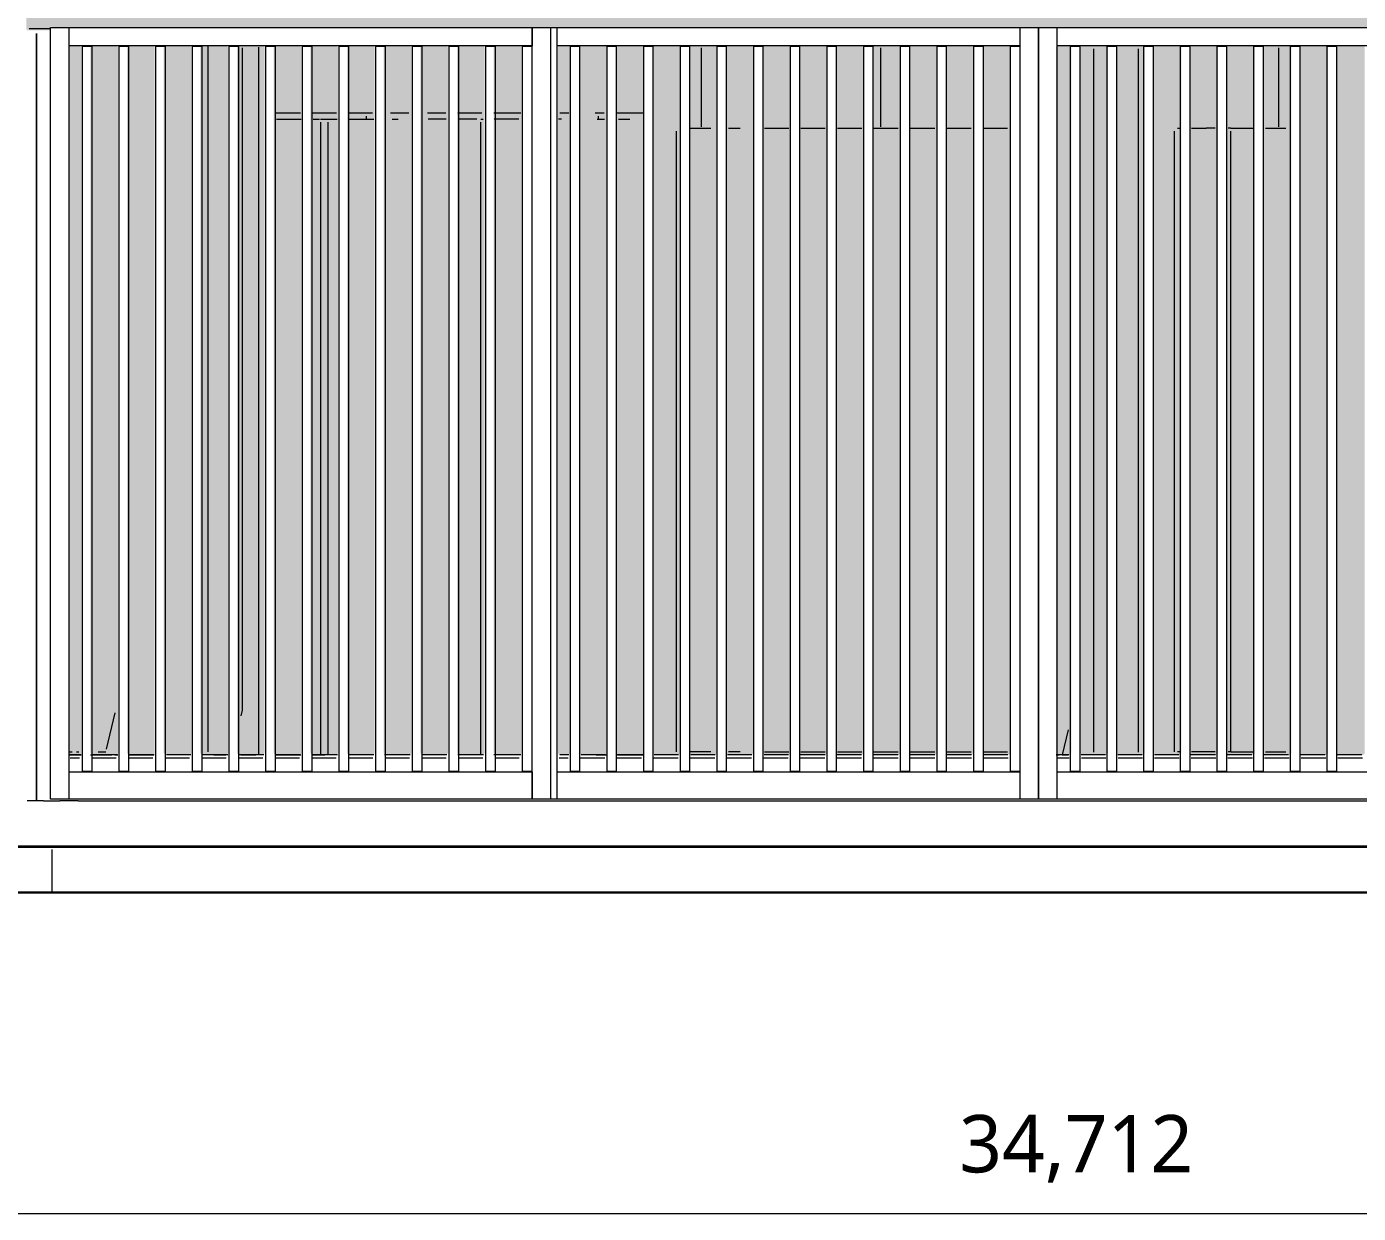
# Model space of a CAD drawing. Header units: millimetres. Extents: x 0 to 84100, y 0 to 59400.
# Drawn here: x 36615 to 40973, y 12940 to 16822 of the extents above; entities that cross this region are included whole.
import ezdxf

# ---------------------------------------------------------------- set-up
doc = ezdxf.new("R2010")
doc.units = ezdxf.units.MM
for name, color, linetype, lineweight in [('01_切断（構造・壁）', 7, 'Continuous', 35), ('09_立面の外形', 7, 'Continuous', 30), ('10_見えがかり', 7, 'Continuous', 13), ('12_見えがかり（ガラス）', 5, 'Continuous', 9), ('50_寸法', 3, 'Continuous', 9)]:
    doc.layers.add(name, color=color, linetype=linetype, lineweight=lineweight)
doc.styles.add('JP', font='NotoSansCJKjp-Regular.otf')

msp = doc.modelspace()

# ---------------------------------------------------------------- hatches: boundary and pattern name
at = {"layer": '10_見えがかり', "true_color": 0xe9dcc4}
for points in [[(36694, 16874.7), (36694, 16814.7), (36689, 16809.7), (36619, 16809.7), (36614, 16814.7), (36614, 16874.7), (36619, 16879.7), (36689, 16879.7)], [(45434, 16884.7), (45434, 16824.7), (45429, 16819.7), (36699, 16819.7), (36694, 16824.7), (36694, 16884.7), (36699, 16889.7), (45429, 16889.7)]]:
    msp.add_hatch(color=8, dxfattribs=at).paths.add_polyline_path(points)
at = {"layer": '12_見えがかり（ガラス）', "true_color": 0xdce9f2}
for points in [[(36794, 14444.7), (36789, 14439.7), (36759, 14439.7), (36754, 14444.7), (36754, 16754.7), (36759, 16759.7), (36789, 16759.7), (36794, 16754.7)], [(36914, 14444.7), (36909, 14439.7), (36829, 14439.7), (36824, 14444.7), (36824, 16754.7), (36829, 16759.7), (36909, 16759.7), (36914, 16754.7)], [(37034, 14444.7), (37029, 14439.7), (36949, 14439.7), (36944, 14444.7), (36944, 16754.7), (36949, 16759.7), (37029, 16759.7), (37034, 16754.7)], [(37154, 14444.7), (37149, 14439.7), (37069, 14439.7), (37064, 14444.7), (37064, 16754.7), (37069, 16759.7), (37149, 16759.7), (37154, 16754.7)], [(37274, 14444.7), (37269, 14439.7), (37189, 14439.7), (37184, 14444.7), (37184, 16754.7), (37189, 16759.7), (37269, 16759.7), (37274, 16754.7)], [(37394, 14444.7), (37389, 14439.7), (37309, 14439.7), (37304, 14444.7), (37304, 16754.7), (37309, 16759.7), (37389, 16759.7), (37394, 16754.7)], [(37514, 14444.7), (37509, 14439.7), (37429, 14439.7), (37424, 14444.7), (37424, 16754.7), (37429, 16759.7), (37509, 16759.7), (37514, 16754.7)], [(37634, 14444.7), (37629, 14439.7), (37549, 14439.7), (37544, 14444.7), (37544, 16754.7), (37549, 16759.7), (37629, 16759.7), (37634, 16754.7)], [(37754, 14444.7), (37749, 14439.7), (37669, 14439.7), (37664, 14444.7), (37664, 16754.7), (37669, 16759.7), (37749, 16759.7), (37754, 16754.7)], [(37874, 14444.7), (37869, 14439.7), (37789, 14439.7), (37784, 14444.7), (37784, 16754.7), (37789, 16759.7), (37869, 16759.7), (37874, 16754.7)], [(37994, 14444.7), (37989, 14439.7), (37909, 14439.7), (37904, 14444.7), (37904, 16754.7), (37909, 16759.7), (37989, 16759.7), (37994, 16754.7)], [(38114, 14444.7), (38109, 14439.7), (38029, 14439.7), (38024, 14444.7), (38024, 16754.7), (38029, 16759.7), (38109, 16759.7), (38114, 16754.7)], [(38234, 14444.7), (38229, 14439.7), (38149, 14439.7), (38144, 14444.7), (38144, 16754.7), (38149, 16759.7), (38229, 16759.7), (38234, 16754.7)], [(38394, 14444.7), (38389, 14439.7), (38359, 14439.7), (38354, 14444.7), (38354, 16754.7), (38359, 16759.7), (38389, 16759.7), (38394, 16754.7)], [(38514, 14444.7), (38509, 14439.7), (38429, 14439.7), (38424, 14444.7), (38424, 16754.7), (38429, 16759.7), (38509, 16759.7), (38514, 16754.7)], [(38634, 14444.7), (38629, 14439.7), (38549, 14439.7), (38544, 14444.7), (38544, 16754.7), (38549, 16759.7), (38629, 16759.7), (38634, 16754.7)], [(38754, 14444.7), (38749, 14439.7), (38669, 14439.7), (38664, 14444.7), (38664, 16754.7), (38669, 16759.7), (38749, 16759.7), (38754, 16754.7)], [(38874, 14444.7), (38869, 14439.7), (38789, 14439.7), (38784, 14444.7), (38784, 16754.7), (38789, 16759.7), (38869, 16759.7), (38874, 16754.7)], [(38994, 14444.7), (38989, 14439.7), (38909, 14439.7), (38904, 14444.7), (38904, 16754.7), (38909, 16759.7), (38989, 16759.7), (38994, 16754.7)], [(39114, 14444.7), (39109, 14439.7), (39029, 14439.7), (39024, 14444.7), (39024, 16754.7), (39029, 16759.7), (39109, 16759.7), (39114, 16754.7)], [(39234, 14444.7), (39229, 14439.7), (39149, 14439.7), (39144, 14444.7), (39144, 16754.7), (39149, 16759.7), (39229, 16759.7), (39234, 16754.7)], [(39354, 14444.7), (39349, 14439.7), (39269, 14439.7), (39264, 14444.7), (39264, 16754.7), (39269, 16759.7), (39349, 16759.7), (39354, 16754.7)], [(39474, 14444.7), (39469, 14439.7), (39389, 14439.7), (39384, 14444.7), (39384, 16754.7), (39389, 16759.7), (39469, 16759.7), (39474, 16754.7)], [(39594, 14444.7), (39589, 14439.7), (39509, 14439.7), (39504, 14444.7), (39504, 16754.7), (39509, 16759.7), (39589, 16759.7), (39594, 16754.7)], [(39714, 14444.7), (39709, 14439.7), (39629, 14439.7), (39624, 14444.7), (39624, 16754.7), (39629, 16759.7), (39709, 16759.7), (39714, 16754.7)], [(39834, 14444.7), (39829, 14439.7), (39749, 14439.7), (39744, 14444.7), (39744, 16754.7), (39749, 16759.7), (39829, 16759.7), (39834, 16754.7)], [(40034, 14444.7), (40029, 14439.7), (39989, 14439.7), (39984, 14444.7), (39984, 16754.7), (39989, 16759.7), (40029, 16759.7), (40034, 16754.7)], [(40154, 14444.7), (40149, 14439.7), (40069, 14439.7), (40064, 14444.7), (40064, 16754.7), (40069, 16759.7), (40149, 16759.7), (40154, 16754.7)], [(40274, 14444.7), (40269, 14439.7), (40189, 14439.7), (40184, 14444.7), (40184, 16754.7), (40189, 16759.7), (40269, 16759.7), (40274, 16754.7)], [(40394, 14444.7), (40389, 14439.7), (40309, 14439.7), (40304, 14444.7), (40304, 16754.7), (40309, 16759.7), (40389, 16759.7), (40394, 16754.7)], [(40514, 14444.7), (40509, 14439.7), (40429, 14439.7), (40424, 14444.7), (40424, 16754.7), (40429, 16759.7), (40509, 16759.7), (40514, 16754.7)], [(40634, 14444.7), (40629, 14439.7), (40549, 14439.7), (40544, 14444.7), (40544, 16754.7), (40549, 16759.7), (40629, 16759.7), (40634, 16754.7)], [(40754, 14444.7), (40749, 14439.7), (40669, 14439.7), (40664, 14444.7), (40664, 16754.7), (40669, 16759.7), (40749, 16759.7), (40754, 16754.7)], [(40874, 14444.7), (40869, 14439.7), (40789, 14439.7), (40784, 14444.7), (40784, 16754.7), (40789, 16759.7), (40869, 16759.7), (40874, 16754.7)], [(40994, 14444.7), (40989, 14439.7), (40909, 14439.7), (40904, 14444.7), (40904, 16754.7), (40909, 16759.7), (40989, 16759.7), (40994, 16754.7)]]:
    msp.add_hatch(color=8, dxfattribs=at).paths.add_polyline_path(points)

# ---------------------------------------------------------------- linework, layer by layer
at = {"layer": '01_切断（構造・壁）'}
msp.add_lwpolyline([(20194, 14139.7), (59906, 14139.7)], dxfattribs=at)
at = {"layer": '09_立面の外形'}
msp.add_lwpolyline([(55765.8, 13989.7), (32636.4, 13989.7), (32636.4, 14289.7), (34579, 14289.7), (34579, 14439.7), (23501.9, 14439.7)], dxfattribs=at)
at = {"layer": '10_見えがかり'}
for points in [[(36693.6, 16814.7), (36623.6, 16814.7)], [(36647.2, 14290.7), (36647.2, 16799.7)], [(36647.2, 16799.7), (36647.2, 14290.7)], [(36693.3, 16819.7), (36753.4, 16819.7), (36753.4, 14294.7), (36693.3, 14294.7), (36693.3, 16819.7)], [(36754.3, 16819.7), (38269.1, 16819.7), (38269.1, 16759.7), (36754.3, 16759.7), (36754.3, 16819.7)], [(38270, 16819.7), (38330.1, 16819.7), (38330.1, 14294.7), (38270, 14294.7), (38270, 16819.7)], [(38319.9, 16819.7), (38350, 16819.7), (38350, 14294.7), (38319, 14294.7)], [(38351, 16819.7), (39865.7, 16819.7), (39865.7, 16759.7), (38351, 16759.7), (38351, 16819.7)], [(39866.6, 16819.7), (39926.7, 16819.7), (39926.7, 14294.7), (39866.6, 14294.7), (39866.6, 16819.7)], [(39926.7, 16819.7), (39986.7, 16819.7), (39986.7, 14294.7), (39926.7, 14294.7), (39926.7, 16819.7)], [(39987.7, 16819.7), (41502.4, 16819.7), (41502.4, 16759.7), (39987.7, 16759.7), (39987.7, 16819.7)], [(36798.3, 16758.7), (36828.4, 16758.7), (36828.4, 14385.7), (36798.3, 14385.7), (36798.3, 16758.7)], [(36918.3, 16758.7), (36948.4, 16758.7), (36948.4, 14385.7), (36918.3, 14385.7), (36918.3, 16758.7)], [(37038.3, 16758.7), (37068.4, 16758.7), (37068.4, 14385.7), (37038.3, 14385.7), (37038.3, 16758.7)], [(37158.3, 16758.7), (37188.4, 16758.7), (37188.4, 14385.7), (37158.3, 14385.7), (37158.3, 16758.7)], [(37209.7, 14449.5), (37209.7, 16757.8)], [(37278.3, 16758.7), (37308.4, 16758.7), (37308.4, 14385.7), (37278.3, 14385.7), (37278.3, 16758.7)], [(37320.3, 16752.7), (37320.3, 16589.7)], [(37374.6, 14439.7), (37374.6, 16754.8)], [(37398.3, 16758.7), (37428.4, 16758.7), (37428.4, 14385.7), (37398.3, 14385.7), (37398.3, 16758.7)], [(37518.3, 16758.7), (37548.4, 16758.7), (37548.4, 14385.7), (37518.3, 14385.7), (37518.3, 16758.7)], [(37638.3, 16758.7), (37668.4, 16758.7), (37668.4, 14385.7), (37638.3, 14385.7), (37638.3, 16758.7)], [(37758.3, 16758.7), (37788.4, 16758.7), (37788.4, 14385.7), (37758.3, 14385.7), (37758.3, 16758.7)], [(37878.3, 16758.7), (37908.4, 16758.7), (37908.4, 14385.7), (37878.3, 14385.7), (37878.3, 16758.7)], [(37998.3, 16758.7), (38028.4, 16758.7), (38028.4, 14385.7), (37998.3, 14385.7), (37998.3, 16758.7)], [(38118.3, 16758.7), (38148.4, 16758.7), (38148.4, 14385.7), (38118.3, 14385.7), (38118.3, 16758.7)], [(38238.3, 16758.7), (38268.4, 16758.7), (38268.4, 14385.7), (38238.3, 14385.7), (38238.3, 16758.7)], [(38395, 16758.7), (38425, 16758.7), (38425, 14385.7), (38395, 14385.7), (38395, 16758.7)], [(38515, 16758.7), (38545, 16758.7), (38545, 14385.7), (38515, 14385.7), (38515, 16758.7)], [(38635, 16758.7), (38665, 16758.7), (38665, 14385.7), (38635, 14385.7), (38635, 16758.7)], [(38755, 16758.7), (38785, 16758.7), (38785, 14385.7), (38755, 14385.7), (38755, 16758.7)], [(38822.5, 16752.7), (38822.5, 16589.7)], [(38875, 16758.7), (38905, 16758.7), (38905, 14385.7), (38875, 14385.7), (38875, 16758.7)], [(38995, 16758.7), (39025, 16758.7), (39025, 14385.7), (38995, 14385.7), (38995, 16758.7)], [(39115, 16758.7), (39145, 16758.7), (39145, 14385.7), (39115, 14385.7), (39115, 16758.7)], [(39235, 16758.7), (39265, 16758.7), (39265, 14385.7), (39235, 14385.7), (39235, 16758.7)], [(39355, 16758.7), (39385, 16758.7), (39385, 14385.7), (39355, 14385.7), (39355, 16758.7)], [(39409.5, 16752.7), (39409.5, 16589.7)], [(39475, 16758.7), (39505, 16758.7), (39505, 14385.7), (39475, 14385.7), (39475, 16758.7)], [(39595, 16758.7), (39625, 16758.7), (39625, 14385.7), (39595, 14385.7), (39595, 16758.7)], [(39715, 16758.7), (39745, 16758.7), (39745, 14385.7), (39715, 14385.7), (39715, 16758.7)], [(39835, 16758.7), (39865, 16758.7), (39865, 14385.7), (39835, 14385.7), (39835, 16758.7)], [(40031.7, 16758.7), (40061.7, 16758.7), (40061.7, 14385.7), (40031.7, 14385.7), (40031.7, 16758.7)], [(40108, 14448.6), (40108, 16750)], [(40151.7, 16758.7), (40181.7, 16758.7), (40181.7, 14385.7), (40151.7, 14385.7), (40151.7, 16758.7)], [(40254.2, 14448.6), (40254.2, 16750)], [(40271.7, 16758.7), (40301.7, 16758.7), (40301.7, 14385.7), (40271.7, 14385.7), (40271.7, 16758.7)], [(40391.7, 16758.7), (40421.7, 16758.7), (40421.7, 14385.7), (40391.7, 14385.7), (40391.7, 16758.7)], [(40511.7, 16758.7), (40541.7, 16758.7), (40541.7, 14385.7), (40511.7, 14385.7), (40511.7, 16758.7)], [(40631.7, 16758.7), (40661.7, 16758.7), (40661.7, 14385.7), (40631.7, 14385.7), (40631.7, 16758.7)], [(40712.3, 16752.7), (40712.3, 16589.7)], [(40751.7, 16758.7), (40781.7, 16758.7), (40781.7, 14385.7), (40751.7, 14385.7), (40751.7, 16758.7)], [(40871.7, 16758.7), (40901.7, 16758.7), (40901.7, 14385.7), (40871.7, 14385.7), (40871.7, 16758.7)], [(37320.3, 16589.7), (37320.3, 16407.6)], [(38822.5, 16589.7), (38822.5, 16493.9)], [(39409.5, 16589.7), (39409.5, 16493.9)], [(40712.3, 16589.7), (40712.3, 16493.9)], [(37432.2, 16539.7), (37511, 16539.7)], [(37433.5, 16519.7), (37513.4, 16519.7)], [(37550.4, 16539.7), (37629.2, 16539.7)], [(37553.4, 16519.7), (37573.4, 16519.7)], [(37565.1, 16519.7), (37573.4, 16519.7)], [(37576.5, 16519.7), (37601.2, 16519.7)], [(37601.2, 16519.7), (37631.1, 16519.7)], [(37668.6, 16539.7), (37747.4, 16539.7)], [(37671.1, 16519.7), (37751, 16519.7)], [(37727.6, 16519.7), (37727.6, 16529.7)], [(37806.5, 16539.7), (37865.6, 16539.7)], [(37811, 16519.7), (37831, 16519.7)], [(37927.6, 16539.7), (37986.6, 16539.7)], [(37988.7, 16519.7), (37928.8, 16519.7)], [(38026, 16539.7), (38104.7, 16539.7)], [(38088.5, 16519.7), (38028.6, 16519.7)], [(38101.1, 16519.7), (38109.3, 16519.7)], [(38144.1, 16539.7), (38232.6, 16539.7)], [(38225.5, 16519.7), (38145.6, 16519.7)], [(38365.2, 16519.7), (38355.3, 16519.7)], [(38360.6, 16539.7), (38390.1, 16539.7)], [(38476, 16539.7), (38505.5, 16539.7)], [(38482.1, 16519.7), (38506.7, 16519.7)], [(38486.2, 16519.7), (38486.2, 16529.7)], [(38544.8, 16539.7), (38633.3, 16539.7)], [(38552.5, 16519.7), (38589.2, 16519.7)], [(37576.5, 16509.7), (37576.5, 14439.7)], [(37601.2, 16509.7), (37601.2, 14439.7)], [(38101.1, 14439.7), (38101.1, 16509.7)], [(38741.8, 14449.7), (38741.8, 16479.7)], [(38787, 16489.7), (38854.3, 16489.7)], [(38911.9, 16489.7), (38950.3, 16489.7)], [(39029.9, 16489.7), (39109.5, 16489.7)], [(39149.3, 16489.7), (39228.8, 16489.7)], [(39268.6, 16489.7), (39348.2, 16489.7)], [(39388, 16489.7), (39467.6, 16489.7)], [(39507.4, 16489.7), (39586.9, 16489.7)], [(39626.7, 16489.7), (39706.3, 16489.7)], [(39746.1, 16489.7), (39825.7, 16489.7)], [(40372.1, 14449.7), (40372.1, 16479.7)], [(40381.1, 16489.7), (40390, 16489.7)], [(40427.3, 16489.7), (40475.6, 16489.7)], [(40504.6, 16489.7), (40475.6, 16489.7)], [(40555.7, 16489.7), (40546.9, 16489.7)], [(40555.7, 16489.7), (40631.8, 16489.7)], [(40555.7, 14449.7), (40555.7, 16479.7)], [(40669.8, 16489.7), (40736.4, 16489.7)], [(37320.3, 16407.6), (37320.3, 16225.4)], [(37320.3, 16225.4), (37320.3, 16043.3)], [(37320.3, 16043.3), (37320.3, 15861.1)], [(37320.3, 15861.1), (37320.3, 15679)], [(37320.3, 15679), (37320.3, 15496.9)], [(37320.3, 15496.9), (37320.3, 15314.7)], [(37320.3, 15314.7), (37320.3, 15132.6)], [(37320.3, 15132.6), (37320.3, 14950.4)], [(37320.3, 14950.4), (37320.3, 14768.3)], [(37320.3, 14768.3), (37320.3, 14586.1)], [(36904, 14577), (36875.2, 14458)], [(37320.3, 14586.1), (37315.9, 14567.8)], [(40024.2, 14522.1), (40004.6, 14439.7)], [(36785.3, 14439.7), (36756.8, 14439.7)], [(36757, 14449.7), (36764.1, 14449.7)], [(36757, 14439.7), (36764.1, 14439.7)], [(36757.9, 14439.7), (36786.8, 14439.7)], [(36758.2, 14429.7), (36788.2, 14429.7)], [(36789.9, 14439.7), (36761.4, 14439.7)], [(36793.4, 14439.7), (36763.8, 14439.7)], [(36764.1, 14439.7), (36771.2, 14439.7)], [(36771.2, 14439.7), (36778.5, 14439.7)], [(36778.5, 14449.7), (36785.9, 14449.7)], [(36778.5, 14439.7), (36785.9, 14439.7)], [(36785.9, 14439.7), (36793.4, 14439.7)], [(36824.4, 14439.7), (36873.8, 14439.7)], [(36824.6, 14439.7), (36832.6, 14439.7)], [(36865.9, 14439.7), (36827.9, 14439.7)], [(36828.2, 14429.7), (36908.2, 14429.7)], [(36832.6, 14439.7), (36840.8, 14439.7)], [(36870.8, 14439.7), (36832.8, 14439.7)], [(36892.4, 14439.7), (36833, 14439.7)], [(36840.8, 14439.7), (36849.1, 14439.7)], [(36849.1, 14449.7), (36857.6, 14449.7)], [(36849.1, 14439.7), (36857.6, 14439.7)], [(36857.6, 14449.7), (36866.1, 14449.7)], [(36857.6, 14439.7), (36866.1, 14439.7)], [(36866.1, 14449.7), (36874.7, 14449.7)], [(36866.1, 14439.7), (36874.7, 14439.7)], [(36870.8, 14439.7), (36894.5, 14439.7)], [(36883.5, 14439.7), (36874.7, 14439.7)], [(36883.5, 14439.7), (36892.4, 14439.7)], [(36903.5, 14439.7), (36913.4, 14439.7)], [(36948.2, 14429.7), (37028.1, 14429.7)], [(36950.8, 14439.7), (37026.7, 14439.7)], [(36952.9, 14439.7), (37031.4, 14439.7)], [(36953, 14439.7), (37028.9, 14439.7)], [(37068.1, 14429.7), (37148.1, 14429.7)], [(37188.1, 14429.7), (37268, 14429.7)], [(37273.3, 14439.7), (37225.9, 14439.7)], [(37227.5, 14439.7), (37266.7, 14439.7)], [(37266, 14439.7), (37228.1, 14439.7)], [(37308, 14429.7), (37388, 14429.7)], [(37315.7, 14439.7), (37364.8, 14439.7)], [(37428, 14429.7), (37507.9, 14429.7)], [(37431.8, 14439.7), (37511.7, 14439.7)], [(37511, 14439.7), (37432.2, 14439.7)], [(37432.9, 14439.7), (37512.8, 14439.7)], [(37547.9, 14429.7), (37627.9, 14429.7)], [(37629.2, 14439.7), (37550.4, 14439.7)], [(37551.6, 14439.7), (37591.6, 14439.7)], [(37552.7, 14439.7), (37562.7, 14439.7)], [(37632.7, 14439.7), (37562.7, 14439.7)], [(37631.5, 14439.7), (37591.6, 14439.7)], [(37667.9, 14429.7), (37747.8, 14429.7)], [(37737.6, 14439.7), (37668.6, 14439.7)], [(37741.4, 14439.7), (37671.5, 14439.7)], [(37742.5, 14439.7), (37672.6, 14439.7)], [(37865.6, 14439.7), (37786.8, 14439.7)], [(37787.8, 14429.7), (37867.8, 14429.7)], [(37907.8, 14429.7), (37987.7, 14429.7)], [(37986.6, 14439.7), (37927.6, 14439.7)], [(38104.7, 14439.7), (38026, 14439.7)], [(38027.7, 14429.7), (38107.7, 14429.7)], [(38232.6, 14439.7), (38144.1, 14439.7)], [(38147.7, 14429.7), (38227.6, 14429.7)], [(38357.6, 14429.7), (38387.5, 14429.7)], [(38390.1, 14439.7), (38360.6, 14439.7)], [(38427.5, 14429.7), (38507.5, 14429.7)], [(38505.5, 14439.7), (38476, 14439.7)], [(38479.4, 14439.7), (38509.2, 14439.7)], [(38483.6, 14439.7), (38513.4, 14439.7)], [(38633.3, 14439.7), (38544.8, 14439.7)], [(38547.5, 14429.7), (38627.4, 14429.7)], [(38549, 14439.7), (38608.6, 14439.7)], [(38553.2, 14439.7), (38632.7, 14439.7)], [(38628.4, 14439.7), (38608.6, 14439.7)], [(38667.4, 14429.7), (38747.4, 14429.7)], [(38854.3, 14449.7), (38787, 14449.7)], [(38787.4, 14429.7), (38867.3, 14429.7)], [(38907.3, 14429.7), (38987.3, 14429.7)], [(38950.3, 14449.7), (38911.9, 14449.7)], [(39027.3, 14429.7), (39107.2, 14429.7)], [(39029.9, 14449.7), (39109.5, 14449.7)], [(39147.2, 14429.7), (39227.2, 14429.7)], [(39149.3, 14449.7), (39228.8, 14449.7)], [(39267.2, 14429.7), (39347.1, 14429.7)], [(39268.6, 14449.7), (39348.2, 14449.7)], [(39387.1, 14429.7), (39467.1, 14429.7)], [(39388, 14449.7), (39467.6, 14449.7)], [(39507.1, 14429.7), (39587, 14429.7)], [(39507.4, 14449.7), (39586.9, 14449.7)], [(39626.7, 14449.7), (39706.3, 14449.7)], [(39627, 14429.7), (39707, 14429.7)], [(39746.1, 14449.7), (39825.7, 14449.7)], [(39747, 14429.7), (39826.9, 14429.7)], [(39984.3, 14439.7), (39994.1, 14439.7)], [(39994.5, 14439.7), (39984.6, 14439.7)], [(40004.6, 14439.7), (39984.9, 14439.7)], [(39986.9, 14429.7), (40026.9, 14429.7)], [(40003.8, 14439.7), (39994.1, 14439.7)], [(40004.6, 14439.7), (40024.2, 14439.7)], [(40066.8, 14429.7), (40146.8, 14429.7)], [(40090.8, 14439.7), (40071.4, 14439.7)], [(40186.8, 14429.7), (40266.7, 14429.7)], [(40306.7, 14429.7), (40386.7, 14429.7)], [(40390, 14449.7), (40381.1, 14449.7)], [(40426.7, 14429.7), (40506.6, 14429.7)], [(40475.6, 14449.7), (40427.3, 14449.7)], [(40504.6, 14449.7), (40475.6, 14449.7)], [(40546.6, 14429.7), (40626.6, 14429.7)], [(40555.7, 14449.7), (40546.9, 14449.7)], [(40555.7, 14449.7), (40631.8, 14449.7)], [(40666.6, 14429.7), (40746.5, 14429.7)], [(40669.8, 14449.7), (40736.4, 14449.7)], [(40786.5, 14429.7), (40866.5, 14429.7)], [(40906.5, 14429.7), (40986.4, 14429.7)], [(36754.3, 14384.7), (38269.1, 14384.7), (38269.1, 14294.7), (36754.3, 14294.7), (36754.3, 14384.7)], [(38351, 14384.7), (39865.7, 14384.7), (39865.7, 14294.7), (38351, 14294.7), (38351, 14384.7)], [(39987.7, 14384.7), (41502.4, 14384.7), (41502.4, 14294.7), (39987.7, 14294.7), (39987.7, 14384.7)], [(36626, 14289.7), (36616.5, 14289.7)], [(36647.2, 14289.7), (36626, 14289.7)], [(36670.5, 14289.7), (36647.2, 14289.7)], [(36670.5, 14289.7), (36696, 14289.7)], [(36696, 14289.7), (36723.4, 14289.7)], [(36752.7, 14289.7), (36723.4, 14289.7)], [(36783.7, 14289.7), (36752.7, 14289.7)], [(36783.7, 14289.7), (36816.2, 14289.7)], [(36816.2, 14289.7), (36850.2, 14289.7)], [(36850.2, 14289.7), (36885.5, 14289.7)], [(36885.5, 14289.7), (36921.9, 14289.7)], [(36921.9, 14289.7), (36959.3, 14289.7)], [(36959.3, 14289.7), (36997.5, 14289.7)], [(36997.5, 14289.7), (37036.3, 14289.7)], [(37036.3, 14289.7), (37075.6, 14289.7)], [(37075.6, 14289.7), (37115.2, 14289.7)], [(37115.2, 14289.7), (37155, 14289.7)], [(37155, 14289.7), (37249.2, 14289.7)], [(37249.2, 14289.7), (37252.4, 14289.7)], [(37252.4, 14289.7), (37425.4, 14289.7)], [(37425.4, 14289.7), (37428.6, 14289.7)], [(37428.6, 14289.7), (37601.3, 14289.7)], [(37601.3, 14289.7), (37604.6, 14289.7)], [(37604.6, 14289.7), (37776.8, 14289.7)], [(37776.8, 14289.7), (37780.1, 14289.7)], [(37780.1, 14289.7), (37951.8, 14289.7)], [(37951.8, 14289.7), (37955.1, 14289.7)], [(37955.1, 14289.7), (38043.7, 14289.7)], [(38043.7, 14289.7), (38127.9, 14289.7)], [(38127.9, 14289.7), (38301.7, 14289.7)], [(38301.7, 14289.7), (38474.8, 14289.7)], [(38474.8, 14289.7), (38647.1, 14289.7)], [(38647.1, 14289.7), (38818.7, 14289.7)], [(38818.7, 14289.7), (38989.3, 14289.7)], [(38989.3, 14289.7), (39158.9, 14289.7)], [(39158.9, 14289.7), (39327.6, 14289.7)], [(39327.6, 14289.7), (39495.1, 14289.7)], [(39495.1, 14289.7), (39661.4, 14289.7)], [(39661.4, 14289.7), (39826.6, 14289.7)], [(39826.6, 14289.7), (39990.4, 14289.7)], [(39990.4, 14289.7), (40152.8, 14289.7)], [(40152.8, 14289.7), (40313.9, 14289.7)], [(40313.9, 14289.7), (40473.4, 14289.7)], [(40473.4, 14289.7), (40631.4, 14289.7)], [(40631.4, 14289.7), (40787.8, 14289.7)], [(40787.8, 14289.7), (40942.5, 14289.7)], [(40942.5, 14289.7), (41095.5, 14289.7)], [(36626, 14139.7), (36616.5, 14139.7)], [(36647.2, 14139.7), (36626, 14139.7)], [(36670.5, 14139.7), (36647.2, 14139.7)], [(36670.5, 14139.7), (36696, 14139.7)], [(36723.4, 14139.7), (36696, 14139.7)], [(36698.3, 13989.7), (36698.3, 14129.7)], [(36752.7, 14139.7), (36723.4, 14139.7)], [(36783.7, 14139.7), (36752.7, 14139.7)], [(36816.2, 14139.7), (36783.7, 14139.7)], [(36816.2, 14139.7), (36850.2, 14139.7)], [(36850.2, 14139.7), (36885.5, 14139.7)], [(36885.5, 14139.7), (36921.9, 14139.7)], [(36921.9, 14139.7), (36959.3, 14139.7)], [(36959.3, 14139.7), (36997.5, 14139.7)], [(36997.5, 14139.7), (37036.3, 14139.7)], [(37036.3, 14139.7), (37075.6, 14139.7)], [(37075.6, 14139.7), (37115.2, 14139.7)], [(37115.2, 14139.7), (37155, 14139.7)], [(37155, 14139.7), (37249.2, 14139.7)], [(37249.2, 14139.7), (37252.4, 14139.7)], [(37252.4, 14139.7), (37425.4, 14139.7)], [(37425.4, 14139.7), (37428.6, 14139.7)], [(37428.6, 14139.7), (37601.3, 14139.7)], [(37601.3, 14139.7), (37604.6, 14139.7)], [(37604.6, 14139.7), (37776.8, 14139.7)], [(37776.8, 14139.7), (37780.1, 14139.7)], [(37780.1, 14139.7), (37951.8, 14139.7)], [(37951.8, 14139.7), (37955.1, 14139.7)], [(37955.1, 14139.7), (38043.7, 14139.7)], [(38043.7, 14139.7), (38127.9, 14139.7)], [(38127.9, 14139.7), (38301.7, 14139.7)], [(38301.7, 14139.7), (38474.8, 14139.7)], [(38474.8, 14139.7), (38647.1, 14139.7)], [(38647.1, 14139.7), (38818.7, 14139.7)], [(38818.7, 14139.7), (38989.3, 14139.7)], [(38989.3, 14139.7), (39158.9, 14139.7)], [(39158.9, 14139.7), (39327.6, 14139.7)], [(39327.6, 14139.7), (39495.1, 14139.7)], [(39495.1, 14139.7), (39661.4, 14139.7)], [(39661.4, 14139.7), (39826.6, 14139.7)], [(39826.6, 14139.7), (39990.4, 14139.7)], [(39990.4, 14139.7), (40152.8, 14139.7)], [(40152.8, 14139.7), (40313.9, 14139.7)], [(40313.9, 14139.7), (40473.4, 14139.7)], [(40473.4, 14139.7), (40631.4, 14139.7)], [(40631.4, 14139.7), (40787.8, 14139.7)], [(40787.8, 14139.7), (40942.5, 14139.7)], [(40942.5, 14139.7), (41095.5, 14139.7)], [(36543.9, 13989.7), (36689.2, 13989.7)], [(36698.3, 13989.7), (48443.3, 13989.7)]]:
    msp.add_lwpolyline(points, dxfattribs=at)
at = {"layer": '12_見えがかり（ガラス）'}
for points in [[(36793.1, 14439.7), (36763.1, 14439.7)], [(36793.1, 14439.7), (36763.1, 14439.7)], [(36912.8, 14439.7), (36833, 14439.7)], [(36912.8, 14439.7), (36833, 14439.7)], [(37032.6, 14439.7), (36952.7, 14439.7)], [(37032.6, 14439.7), (36952.7, 14439.7)], [(37152.3, 14439.7), (37072.5, 14439.7)], [(37152.3, 14439.7), (37072.5, 14439.7)], [(37272.1, 14439.7), (37192.3, 14439.7)], [(37272.1, 14439.7), (37192.3, 14439.7)], [(37391.8, 14439.7), (37312, 14439.7)], [(37391.9, 14439.7), (37312, 14439.7)], [(37511.6, 14439.7), (37431.8, 14439.7)], [(37511.6, 14439.7), (37431.8, 14439.7)], [(37631.4, 14439.7), (37551.5, 14439.7)], [(37631.4, 14439.7), (37551.5, 14439.7)], [(37751.1, 14439.7), (37671.3, 14439.7)], [(37751.1, 14439.7), (37671.3, 14439.7)], [(37870.9, 14439.7), (37791, 14439.7)], [(37870.9, 14439.7), (37791, 14439.7)], [(37990.6, 14439.7), (37910.8, 14439.7)], [(37990.6, 14439.7), (37910.8, 14439.7)], [(38110.4, 14439.7), (38030.5, 14439.7)], [(38110.4, 14439.7), (38030.5, 14439.7)], [(38230.1, 14439.7), (38150.3, 14439.7)], [(38230.1, 14439.7), (38150.3, 14439.7)], [(38389.7, 14439.7), (38359.8, 14439.7)], [(38389.8, 14439.7), (38359.8, 14439.7)], [(38509.5, 14439.7), (38429.7, 14439.7)], [(38509.5, 14439.7), (38429.7, 14439.7)], [(38629.3, 14439.7), (38549.4, 14439.7)], [(38629.3, 14439.7), (38549.4, 14439.7)], [(38749, 14439.7), (38669.2, 14439.7)], [(38749, 14439.7), (38669.2, 14439.7)], [(38868.8, 14439.7), (38788.9, 14439.7)], [(38868.8, 14439.7), (38788.9, 14439.7)], [(38988.5, 14439.7), (38908.7, 14439.7)], [(38988.5, 14439.7), (38908.7, 14439.7)], [(39108.3, 14439.7), (39028.4, 14439.7)], [(39108.3, 14439.7), (39028.5, 14439.7)], [(39228, 14439.7), (39148.2, 14439.7)], [(39228, 14439.7), (39148.2, 14439.7)], [(39347.8, 14439.7), (39268, 14439.7)], [(39347.8, 14439.7), (39268, 14439.7)], [(39467.5, 14439.7), (39387.7, 14439.7)], [(39467.6, 14439.7), (39387.7, 14439.7)], [(39587.3, 14439.7), (39507.5, 14439.7)], [(39587.3, 14439.7), (39507.5, 14439.7)], [(39707.1, 14439.7), (39627.2, 14439.7)], [(39707.1, 14439.7), (39627.2, 14439.7)], [(39826.8, 14439.7), (39747, 14439.7)], [(39826.8, 14439.7), (39747, 14439.7)], [(40026.4, 14439.7), (39986.5, 14439.7)], [(40026.4, 14439.7), (39986.5, 14439.7)], [(40146.2, 14439.7), (40066.3, 14439.7)], [(40146.2, 14439.7), (40066.3, 14439.7)], [(40265.9, 14439.7), (40186.1, 14439.7)], [(40265.9, 14439.7), (40186.1, 14439.7)], [(40385.7, 14439.7), (40305.8, 14439.7)], [(40385.7, 14439.7), (40305.8, 14439.7)], [(40505.4, 14439.7), (40425.6, 14439.7)], [(40505.4, 14439.7), (40425.6, 14439.7)], [(40625.2, 14439.7), (40545.3, 14439.7)], [(40625.2, 14439.7), (40545.3, 14439.7)], [(40744.9, 14439.7), (40665.1, 14439.7)], [(40744.9, 14439.7), (40665.1, 14439.7)], [(40864.7, 14439.7), (40784.9, 14439.7)], [(40864.7, 14439.7), (40784.9, 14439.7)], [(40984.4, 14439.7), (40904.6, 14439.7)], [(40984.5, 14439.7), (40904.6, 14439.7)]]:
    msp.add_lwpolyline(points, dxfattribs=at)
at = {"layer": '50_寸法'}
msp.add_lwpolyline([(22694, 12939.7), (57406, 12939.7)], dxfattribs=at)

# ---------------------------------------------------------------- texts
at = {"layer": '50_寸法', "insert": (40050, 13039.7), "char_height": 187.87, "attachment_point": 8, "style": 'JP'}
msp.add_mtext('34,712', dxfattribs=at)

doc.saveas('drawing.dxf')
